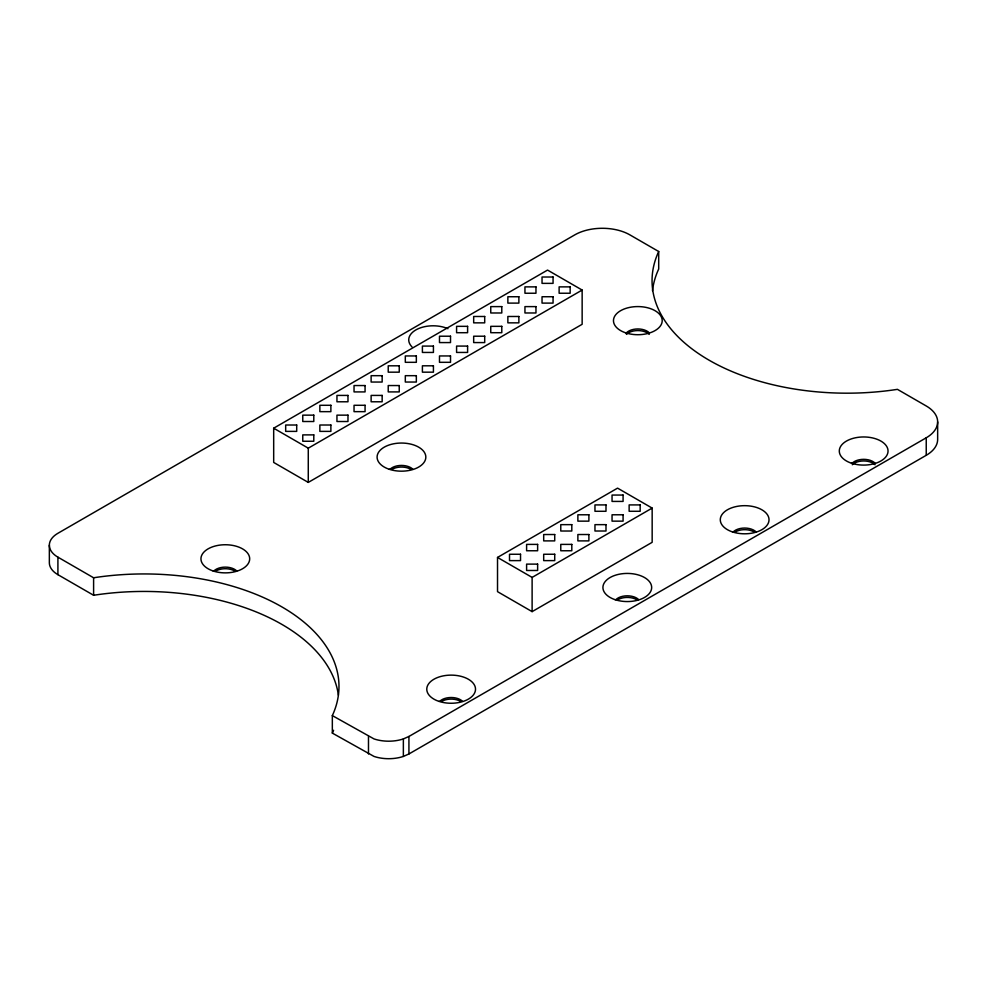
<?xml version="1.0" encoding="UTF-8"?>
<svg xmlns="http://www.w3.org/2000/svg" width="987" height="987" viewBox="0 0 987 987"><rect width="100%" height="100%" fill="white"/><g stroke="black" fill="none" stroke-linecap="round" stroke-linejoin="round"><path stroke-width="1.48" d="M273.683 428.198L273.683 462.434L308.277 482.409L582.145 324.291L582.145 290.055L547.551 270.08L273.683 428.198L308.277 448.172L582.145 290.055M497.522 557.433L617.566 488.133L652.16 508.095L652.16 542.319L532.116 611.632L497.522 591.657L497.522 557.433L532.116 577.407L652.16 508.095M57.912 557.161L93.605 577.777A194.92 112.53 0 0 1 332.335 715.6L374.036 738.93A29.326 16.927 0 0 0 403.362 738.93L408.926 736.462L926.238 437.796A38.986 22.504 0 0 0 926.238 405.978L897.43 389.347A194.92 112.53 0 0 1 658.699 251.512L629.903 234.881A38.986 22.504 0 0 0 574.767 234.881L57.912 533.288A29.24 16.878 0 0 0 57.912 557.161L57.912 574.668L93.605 595.272A194.92 112.53 0 0 1 338.381 695.181M332.335 715.6L332.335 733.107L374.036 756.437A29.326 16.927 0 0 0 403.362 756.437L408.926 753.969L926.238 455.303A38.986 22.504 0 0 0 937.65 439.388L937.65 421.881M926.238 437.796L926.238 455.303M658.699 251.512L658.699 269.019A194.92 112.53 0 0 0 652.481 290.82M532.116 577.407L532.116 611.632M408.926 736.462L408.926 753.969M403.362 738.93L403.362 756.437M368.484 736.462L368.484 753.969M308.277 448.172L308.277 482.409M93.605 577.777L93.605 595.272M49.35 545.231L49.35 562.738A29.24 16.878 0 0 0 57.912 574.668M333.581 730.269A194.92 112.53 0 0 1 332.335 733.107M411.998 346.893A24.367 14.065 0 0 1 417.032 329.288A24.367 14.065 0 0 1 447.925 328.696M441.843 701.325A13.152 7.6 0 0 1 460.46 701.325M617.998 599.652A13.152 7.6 0 0 1 636.603 599.652M216.017 570.942A13.152 7.6 0 0 1 234.622 570.942M392.16 469.269A13.152 7.6 0 0 1 410.765 469.269M735.352 531.894A13.152 7.6 0 0 1 753.957 531.894M852.274 464.754A13.152 7.6 0 0 1 875.062 464.754M626.449 334.371A13.152 7.6 0 0 1 649.236 334.371M439.758 701.313A13.152 7.6 0 0 1 462.545 701.313M213.92 570.93A13.152 7.6 0 0 1 236.72 570.93M390.075 469.232A13.152 7.6 0 0 1 412.862 469.232M615.9 599.615A13.152 7.6 0 0 1 638.688 599.615M733.267 531.857A13.152 7.6 0 0 1 756.054 531.857M626.449 332.755A13.152 7.6 0 0 1 649.236 332.755M852.274 463.137A13.152 7.6 0 0 1 875.062 463.137M553.065 277.014L542.036 277.014L542.036 283.368L553.065 283.368L553.065 277.014M535.966 286.872L524.948 286.872L524.948 293.238L535.966 293.238L535.966 286.872M570.153 286.872L559.123 286.872L559.123 293.238L570.153 293.238L570.153 286.872M518.878 296.742L507.861 296.742L507.861 303.108L518.878 303.108L518.878 296.742M553.065 296.742L542.036 296.742L542.036 303.108L553.065 303.108L553.065 296.742M501.791 306.612L490.761 306.612L490.761 312.978L501.791 312.978L501.791 306.612M535.966 306.612L524.948 306.612L524.948 312.978L535.966 312.978L535.966 306.612M484.703 316.482L473.674 316.482L473.674 322.848L484.703 322.848L484.703 316.482M518.878 316.482L507.861 316.482L507.861 322.848L518.878 322.848L518.878 316.482M467.604 326.339L456.586 326.339L456.586 332.705L467.604 332.705L467.604 326.339M501.791 326.339L490.761 326.339L490.761 332.705L501.791 332.705L501.791 326.339M450.516 336.209L439.486 336.209L439.486 342.575L450.516 342.575L450.516 336.209M484.703 336.209L473.674 336.209L473.674 342.575L484.703 342.575L484.703 336.209M433.429 346.079L422.399 346.079L422.399 352.445L433.429 352.445L433.429 346.079M467.604 346.079L456.586 346.079L456.586 352.445L467.604 352.445L467.604 346.079M416.341 355.949L405.312 355.949L405.312 362.315L416.341 362.315L416.341 355.949M450.516 355.949L439.486 355.949L439.486 362.315L450.516 362.315L450.516 355.949M399.241 365.807L388.224 365.807L388.224 372.173L399.241 372.173L399.241 365.807M433.429 365.807L422.399 365.807L422.399 372.173L433.429 372.173L433.429 365.807M382.154 375.677L371.124 375.677L371.124 382.043L382.154 382.043L382.154 375.677M416.341 375.677L405.312 375.677L405.312 382.043L416.341 382.043L416.341 375.677M365.067 385.547L354.037 385.547L354.037 391.913L365.067 391.913L365.067 385.547M399.241 385.547L388.224 385.547L388.224 391.913L399.241 391.913L399.241 385.547M347.979 395.417L336.949 395.417L336.949 401.783L347.979 401.783L347.979 395.417M382.154 395.417L371.124 395.417L371.124 401.783L382.154 401.783L382.154 395.417M330.879 405.287L319.862 405.287L319.862 411.653L330.879 411.653L330.879 405.287M365.067 405.287L354.037 405.287L354.037 411.653L365.067 411.653L365.067 405.287M313.792 415.145L302.762 415.145L302.762 421.511L313.792 421.511L313.792 415.145M347.979 415.145L336.949 415.145L336.949 421.511L347.979 421.511L347.979 415.145M296.705 425.015L285.675 425.015L285.675 431.381L296.705 431.381L296.705 425.015M330.879 425.015L319.862 425.015L319.862 431.381L330.879 431.381L330.879 425.015M313.792 434.885L302.762 434.885L302.762 441.251L313.792 441.251L313.792 434.885M623.081 495.055L612.051 495.055L612.051 501.421L623.081 501.421L623.081 495.055M605.993 504.912L594.964 504.912L594.964 511.278L605.993 511.278L605.993 504.912M640.168 504.912L629.138 504.912L629.138 511.278L640.168 511.278L640.168 504.912M588.894 514.782L577.876 514.782L577.876 521.148L588.894 521.148L588.894 514.782M623.081 514.782L612.051 514.782L612.051 521.148L623.081 521.148L623.081 514.782M571.806 524.652L560.776 524.652L560.776 531.018L571.806 531.018L571.806 524.652M605.993 524.652L594.964 524.652L594.964 531.018L605.993 531.018L605.993 524.652M554.719 534.522L543.689 534.522L543.689 540.888L554.719 540.888L554.719 534.522M588.894 534.522L577.876 534.522L577.876 540.888L588.894 540.888L588.894 534.522M537.631 544.392L526.602 544.392L526.602 550.758L537.631 550.758L537.631 544.392M571.806 544.392L560.776 544.392L560.776 550.758L571.806 550.758L571.806 544.392M520.531 554.25L509.514 554.25L509.514 560.616L520.531 560.616L520.531 554.25M554.719 554.25L543.689 554.25L543.689 560.616L554.719 560.616L554.719 554.25M537.631 564.12L526.602 564.12L526.602 570.486L537.631 570.486L537.631 564.12M389.285 469.294A24.367 14.065 0 0 0 425.829 457.117A24.367 14.065 0 0 0 389.285 444.927A24.367 14.065 0 0 0 389.285 469.294M213.143 570.992A24.367 14.065 0 0 0 249.686 558.815A24.367 14.065 0 0 0 213.143 546.625A24.367 14.065 0 0 0 213.143 570.992M438.968 701.375A24.367 14.065 0 0 0 475.512 689.197A24.367 14.065 0 0 0 438.968 677.008A24.367 14.065 0 0 0 438.968 701.375M615.111 599.677A24.367 14.065 0 0 0 651.667 587.499A24.367 14.065 0 0 0 615.111 575.31A24.367 14.065 0 0 0 615.111 599.677M732.477 531.919A24.367 14.065 0 0 0 769.021 519.742A24.367 14.065 0 0 0 732.477 507.552A24.367 14.065 0 0 0 732.477 531.919M625.659 332.829A24.367 14.065 0 0 0 662.203 320.639A24.367 14.065 0 0 0 625.659 308.462A24.367 14.065 0 0 0 625.659 332.829M851.485 463.211A24.367 14.065 0 0 0 888.041 451.022A24.367 14.065 0 0 0 851.485 438.845A24.367 14.065 0 0 0 851.485 463.211"/></g></svg>
